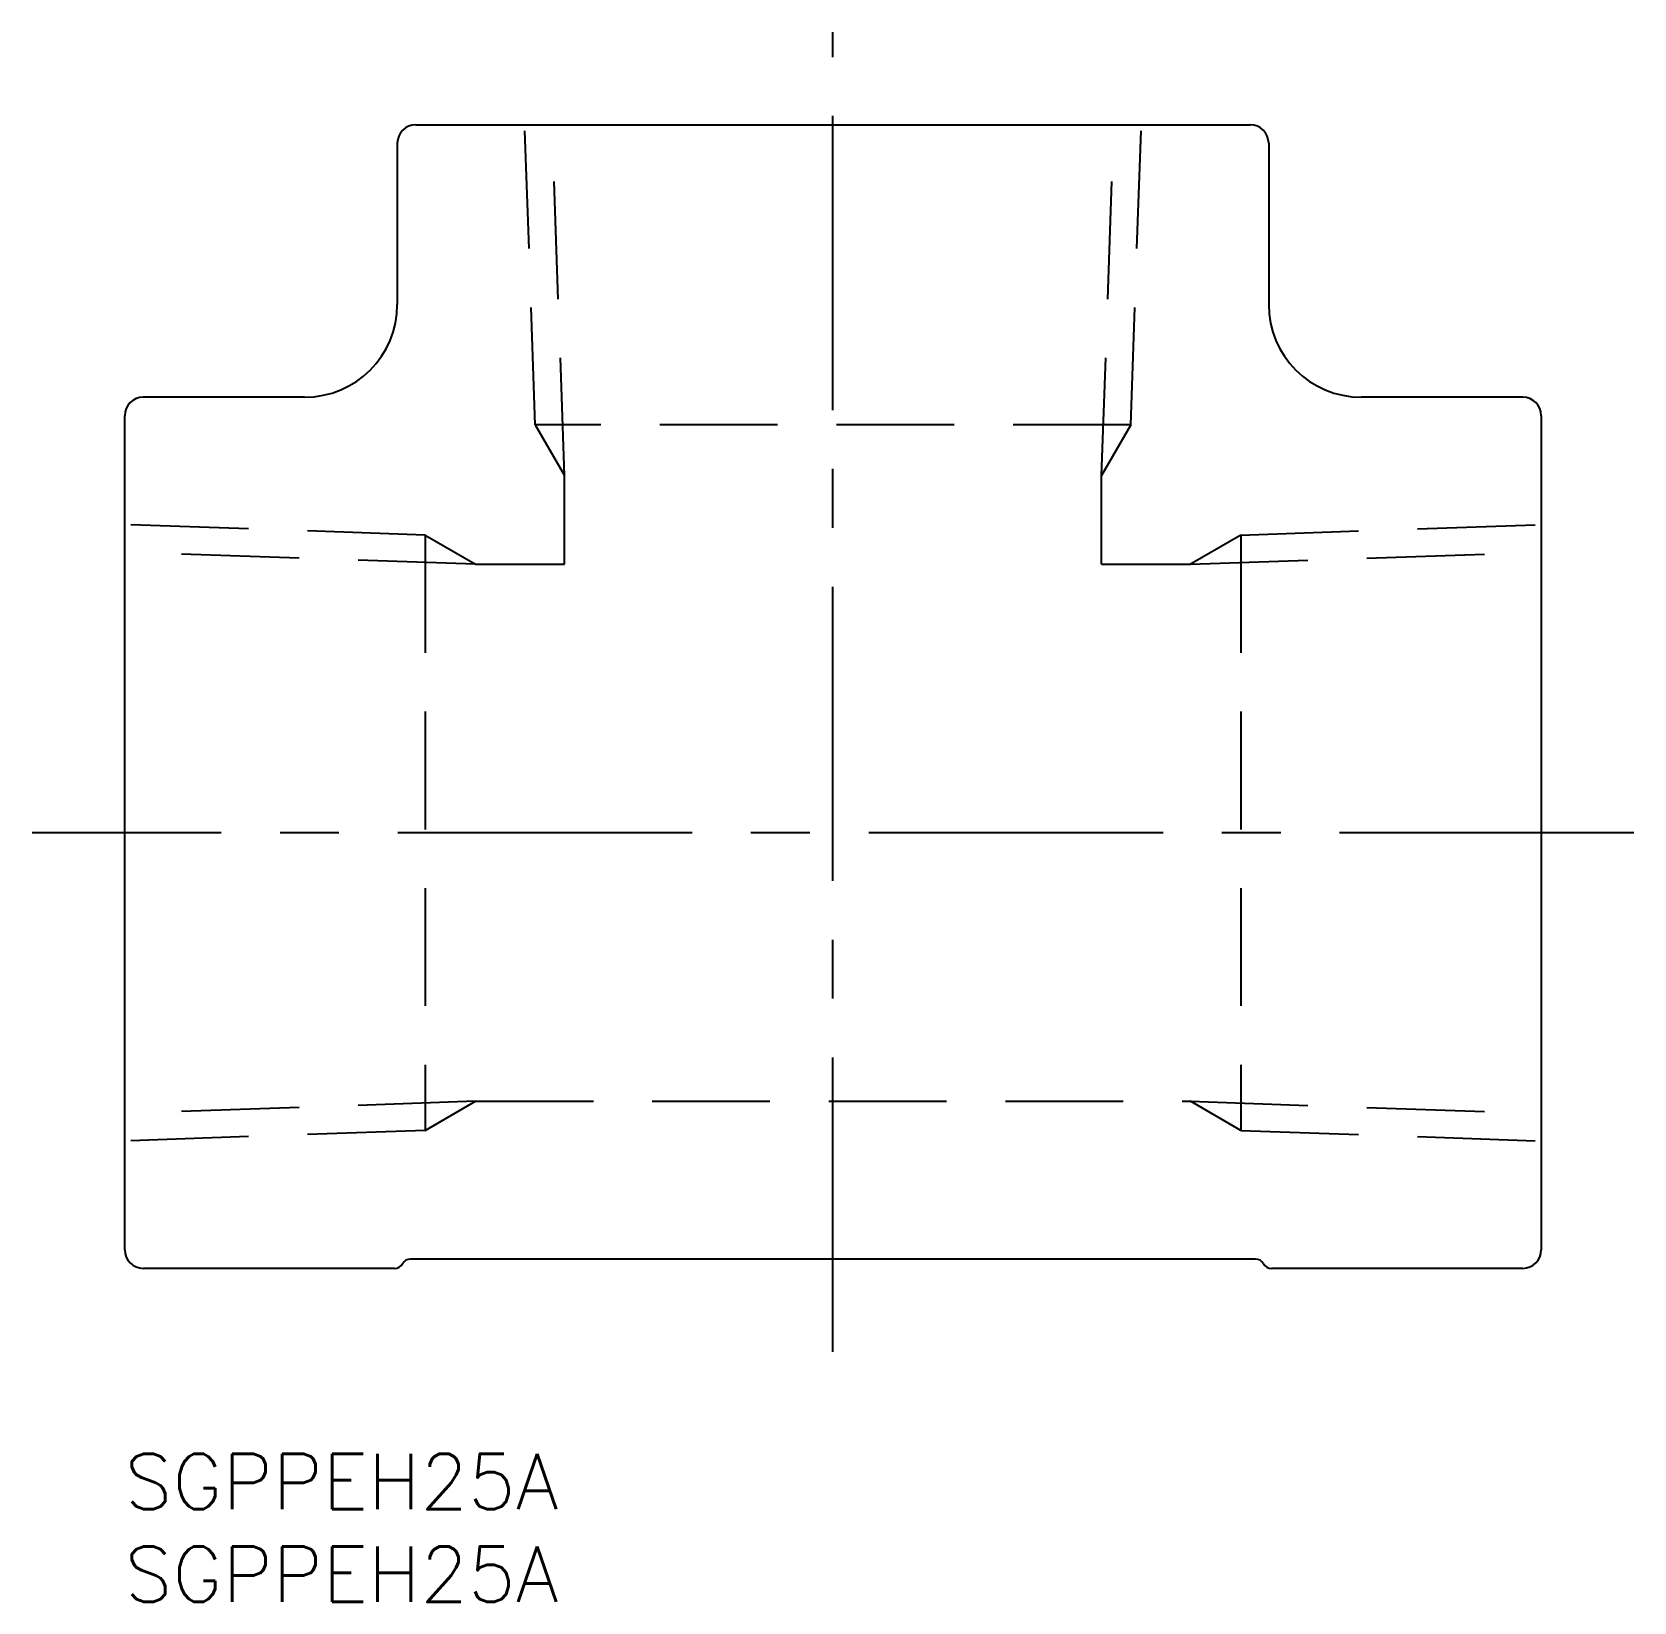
# Model space of a CAD drawing. Extents: x -5 to 81.4, y -8 to 76.7.
import ezdxf

# ---------------------------------------------------------------- set-up
doc = ezdxf.new("R2010")
doc.units = 0
doc.header["$LTSCALE"] = 0.5
doc.linetypes.add('CENTER', pattern=[50.8, 31.75, -6.35, 6.35, -6.35])
doc.linetypes.add('DASHED', pattern=[19.05, 12.7, -6.35])
for name, color, linetype in [('MSM_CENTER', 1, 'CENTER'), ('MSM_CONTINUOUS', 7, 'CONTINUOUS'), ('MSM_DASHED', 4, 'DASHED'), ('MSM_PART_NUMBER', 7, 'CONTINUOUS')]:
    doc.layers.add(name, color=color, linetype=linetype)
doc.styles.get("Standard").update_dxf_attribs({"font": 'txt.shx', "height": 3, "bigfont": 'bigfont.shx'})

# ---------------------------------------------------------------- blocks, each defined once
blk = doc.blocks.new('*U3')
at = {"layer": 'MSM_PART_NUMBER'}
blk.add_text('SGPPEH25A', height=3, dxfattribs=at).set_placement((0, -3))
blk = doc.blocks.new('*U4')
at = {"layer": 'MSM_PART_NUMBER'}
blk.add_text('SGPPEH25A', height=3, dxfattribs=at).set_placement((0, -8))

msp = doc.modelspace()

# ---------------------------------------------------------------- linework, layer by layer
at = {"layer": 'MSM_CENTER'}
for p, q in [((38.2, 5.5), (38.2, 76.7)), ((81.4, 33.5), (-5, 33.5))]:
    msp.add_line(p, q, dxfattribs=at)
at = {"layer": 'MSM_CONTINUOUS'}
for p, q in [((15.7, 71.7), (60.7, 71.7)), ((14.7, 70.7), (14.7, 62)), ((61.7, 70.7), (61.7, 62)), ((9.7, 57), (1, 57)), ((75.4, 57), (66.7, 57)), ((0, 11), (0, 56)), ((76.4, 56), (76.4, 11)), ((60.984, 10.5), (15.416, 10.5)), ((14.55, 10), (1, 10)), ((75.4, 10), (61.85, 10))]:
    msp.add_line(p, q, dxfattribs=at)
for centre, radius, start, end in [((15.7, 70.7), 1, 90, 180), ((60.7, 70.7), 1, 0, 90), ((9.7, 62), 5, 270, 0), ((66.7, 62), 5, 180, 270), ((1, 56), 1, 90, 180), ((75.4, 56), 1, 0, 90), ((1, 11), 1, 180, 270), ((15.416, 10), 0.5, 90, 150), ((60.984, 10), 0.5, 30, 90), ((75.4, 11), 1, 270, 0), ((14.55, 10.5), 0.5, 270, 330), ((61.85, 10.5), 0.5, 210, 270)]:
    msp.add_arc(centre, radius, start, end, dxfattribs=at)
at = {"layer": 'MSM_DASHED'}
for p, q in [((22.141, 55.5), (21.576, 71.7)), ((23.715, 52.773), (23.055, 71.7)), ((52.685, 52.773), (53.346, 71.7)), ((54.259, 55.5), (54.825, 71.7)), ((54.259, 55.5), (22.141, 55.5)), ((22.141, 55.5), (23.715, 52.773)), ((54.259, 55.5), (52.685, 52.773)), ((23.715, 47.985), (23.715, 52.773)), ((52.685, 47.985), (52.685, 52.773)), ((16.2, 49.559), (0, 50.125)), ((60.2, 49.559), (76.4, 50.125)), ((16.2, 49.559), (16.2, 17.441)), ((16.2, 49.559), (18.927, 47.985)), ((60.2, 49.559), (57.473, 47.985)), ((60.2, 49.559), (60.2, 17.441)), ((18.927, 47.985), (0, 48.646)), ((57.473, 47.985), (76.4, 48.646)), ((18.927, 47.985), (23.715, 47.985)), ((52.685, 47.985), (57.473, 47.985)), ((18.927, 19.015), (0, 18.355)), ((16.2, 17.441), (18.927, 19.015)), ((18.927, 19.015), (57.473, 19.015)), ((57.473, 19.015), (76.4, 18.355)), ((60.2, 17.441), (57.473, 19.015)), ((16.2, 17.441), (0, 16.876)), ((60.2, 17.441), (76.4, 16.876))]:
    msp.add_line(p, q, dxfattribs=at)

# ---------------------------------------------------------------- block references
at = {"layer": 'MSM_CONTINUOUS'}
for name in ['*U3', '*U4']:
    msp.add_blockref(name, (0, 0), dxfattribs=at)

doc.saveas('drawing.dxf')
